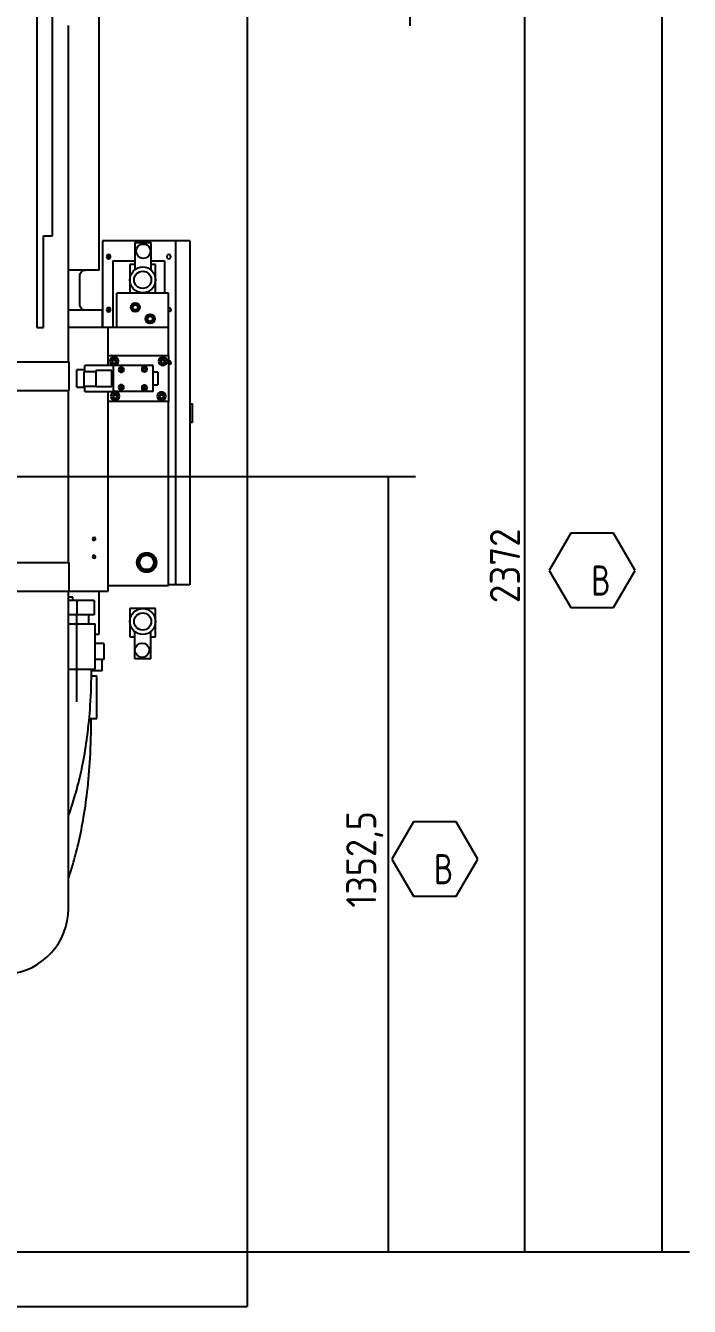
# Model space of a CAD drawing. Header units: millimetres. Extents: x 0 to 1189, y 0 to 841.
# Drawn here: x 614.7 to 691.9, y 472.6 to 621.5 of the extents above; entities that cross this region are included whole.
import ezdxf

# ---------------------------------------------------------------- set-up
doc = ezdxf.new("R2010")
doc.units = ezdxf.units.MM
doc.layers.add('1', color=7, linetype='CONTINUOUS', true_color=0xffffff)
doc.layers.add('2', color=7, linetype='CONTINUOUS', true_color=0xffffff)
doc.styles.add('iso-1', font='isocp.shx')
doc.dimstyles.get("Standard").update_dxf_attribs({"dimtxt": 0.18, "dimasz": 0.18, "dimexe": 0.18, "dimexo": 0.0625, "dimgap": 0.09, "dimtad": 0, "dimtih": 1, "dimtoh": 1, "dimdec": 4, "dimzin": 0, "dimdsep": 46, "dimtxsty": 'Standard', "dimcen": 0.09, "dimadec": 0, "dimazin": 0, "dimtfac": 1, "dimtdec": 4, "dimtofl": 0, "dimtmove": 0, "dimatfit": 3, "dimfxl": 1, "dimtolj": 1, "dimtzin": 0, "dimarcsym": 0})

# ---------------------------------------------------------------- blocks, each defined once
blk = doc.blocks.new('IDSYMBOL10')
at = {"layer": '1', "color": 152, "linetype": 'Continuous'}
for p, q in [((659.8, 528.91), (657.3, 524.58)), ((664.8, 528.91), (659.8, 528.91)), ((667.3, 524.58), (664.8, 528.91)), ((657.3, 524.58), (659.8, 520.25)), ((664.8, 520.25), (667.3, 524.58)), ((659.8, 520.25), (664.8, 520.25))]:
    blk.add_line(p, q, dxfattribs=at)
at = {"layer": '1', "color": 87, "linetype": 'Continuous', "insert": (662.2, 521.65), "char_height": 3.5, "attachment_point": 7, "line_spacing_factor": 0.963855, "style": 'iso-1'}
blk.add_mtext('\\W00.841;B ', dxfattribs=at)
blk = doc.blocks.new('IDSYMBOL11')
at = {"layer": '1', "color": 152, "linetype": 'Continuous'}
for p, q in [((678.11, 562.48), (675.61, 558.15)), ((683.11, 562.48), (678.11, 562.48)), ((685.61, 558.15), (683.11, 562.48)), ((675.61, 558.15), (678.11, 553.82)), ((683.11, 553.82), (685.61, 558.15)), ((678.11, 553.82), (683.11, 553.82))]:
    blk.add_line(p, q, dxfattribs=at)
at = {"layer": '1', "color": 87, "linetype": 'Continuous', "insert": (680.51, 555.22), "char_height": 3.5, "attachment_point": 7, "line_spacing_factor": 0.963855, "style": 'iso-1'}
blk.add_mtext('\\W00.841;B ', dxfattribs=at)
blk = doc.blocks.new('DimnDraft3D1')
at = {"layer": '1', "color": 152, "linetype": 'Continuous', "transparency": 16777216}
for p, q in [((431.36, 637.03), (675.96, 637.03)), ((596.89, 478.9), (675.96, 478.9))]:
    blk.add_line(p, q, dxfattribs=at)
at = {"layer": '1', "color": 27, "linetype": 'Continuous', "transparency": 16777216}
blk.add_line((672.78, 478.9), (672.78, 637.03), dxfattribs=at)
for points in [[(672.78, 637.03), (673.34, 633.86), (672.22, 633.86), (672.78, 637.03)], [(672.78, 478.9), (672.22, 482.08), (673.34, 482.08), (672.78, 478.9)]]:
    blk.add_solid(points, dxfattribs=at)
at = {"layer": '1', "color": 23, "linetype": 'Continuous', "transparency": 16777216, "insert": (672.21, 554.33), "char_height": 3.5, "attachment_point": 7, "rotation": 90, "line_spacing_factor": 0.963855, "style": 'iso-1'}
blk.add_mtext('\\W01.000;2372 ', dxfattribs=at)
blk = doc.blocks.new('DimnDraft3D33')
at = {"layer": '1', "color": 152, "linetype": 'Continuous'}
for p, q in [((506.23, 569.07), (660.05, 569.07)), ((599.56, 478.9), (660.05, 478.9))]:
    blk.add_line(p, q, dxfattribs=at)
at = {"layer": '1', "color": 27, "linetype": 'Continuous'}
blk.add_line((656.87, 569.07), (656.87, 478.9), dxfattribs=at)
for points in [[(656.87, 569.07), (657.43, 565.89), (656.31, 565.89), (656.87, 569.07)], [(656.87, 478.9), (656.31, 482.08), (657.43, 482.08), (656.87, 478.9)]]:
    blk.add_solid(points, dxfattribs=at)
at = {"layer": '1', "color": 23, "linetype": 'Continuous', "insert": (656.3, 518.92), "char_height": 3.5, "attachment_point": 7, "rotation": 90, "line_spacing_factor": 0.963855, "style": 'iso-1'}
blk.add_mtext('\\W00.969;1352,5 ', dxfattribs=at)
blk = doc.blocks.new('DimnDraft3D11')
at = {"layer": '1', "color": 27, "linetype": 'Continuous', "transparency": 16777216}
blk.add_line((659.39, 648.45), (659.39, 621.48), dxfattribs=at)
at = {"layer": '1', "color": 152, "linetype": 'Continuous', "transparency": 16777216}
for p, q in [((442.03, 639.7), (662.57, 639.7)), ((431.36, 637.03), (662.57, 637.03))]:
    blk.add_line(p, q, dxfattribs=at)
at = {"layer": '1', "color": 27, "linetype": 'Continuous', "transparency": 16777216}
for points in [[(659.39, 639.7), (658.83, 642.88), (659.95, 642.88), (659.39, 639.7)], [(659.39, 637.03), (659.95, 633.86), (658.83, 633.86), (659.39, 637.03)]]:
    blk.add_solid(points, dxfattribs=at)
at = {"layer": '1', "color": 23, "linetype": 'Continuous', "transparency": 16777216, "insert": (658.82, 622.35), "char_height": 3.5, "attachment_point": 7, "rotation": 90, "line_spacing_factor": 0.963855, "style": 'iso-1'}
blk.add_mtext('\\W01.000;40 ', dxfattribs=at)
blk = doc.blocks.new('DimnDraft3D12')
at = {"layer": '1', "color": 152, "linetype": 'Continuous', "transparency": 16777216}
for p, q in [((403.26, 799.14), (691.93, 799.14)), ((596.89, 478.9), (691.93, 478.9))]:
    blk.add_line(p, q, dxfattribs=at)
at = {"layer": '1', "color": 27, "linetype": 'Continuous', "transparency": 16777216}
blk.add_line((688.75, 478.9), (688.75, 799.14), dxfattribs=at)
for points in [[(688.75, 799.14), (689.31, 795.97), (688.19, 795.97), (688.75, 799.14)], [(688.75, 478.9), (688.19, 482.08), (689.31, 482.08), (688.75, 478.9)]]:
    blk.add_solid(points, dxfattribs=at)
at = {"layer": '1', "color": 23, "linetype": 'Continuous', "transparency": 16777216, "insert": (688.18, 634.98), "char_height": 3.5, "attachment_point": 7, "rotation": 90, "line_spacing_factor": 0.963855, "style": 'iso-1'}
blk.add_mtext('\\W01.000;4804 ', dxfattribs=at)

msp = doc.modelspace()

# ---------------------------------------------------------------- linework, layer by layer
at = {"layer": '1', "color": 251, "linetype": 'Continuous'}
for p in [(640.45, 805.493), (90.564, 472.551)]:
    msp.add_line(p, (640.45, 472.551), dxfattribs=at)
at = {"layer": '2', "color": 252, "linetype": 'Continuous'}
for p, q in [((623.25, 593.068), (623.25, 654.401)), ((623.25, 593.068), (619.657, 593.068)), ((620.967, 589.068), (620.967, 592.401)), ((625.3, 586.401), (625.3, 590.401)), ((631.3, 590.401), (625.3, 590.401)), ((631.3, 586.401), (631.3, 590.401)), ((623.634, 588.401), (619.657, 588.401)), ((623.634, 586.401), (623.634, 588.401)), ((627.726, 588.801), (627.724, 588.803)), ((624.3, 586.401), (619.657, 586.401)), ((624.3, 583.134), (624.3, 586.401)), ((624.3, 583.134), (624.3, 586.401)), ((631.3, 586.401), (624.3, 586.401)), ((631.3, 583.134), (631.3, 586.401)), ((624.3, 581.964), (624.3, 583.134)), ((624.3, 583.134), (631.3, 583.134)), ((631.3, 583.134), (631.3, 577.801)), ((624.3, 577.801), (624.3, 578.964)), ((631.3, 577.801), (624.3, 577.801)), ((624.3, 555.734), (624.3, 577.801)), ((624.3, 556.401), (624.3, 577.801)), ((631.3, 556.401), (631.3, 577.801)), ((619.757, 555.734), (624.3, 555.734)), ((623.234, 550.734), (623.234, 555.734)), ((624.3, 556.401), (631.3, 556.401)), ((622.774, 550.734), (623.234, 550.734))]:
    msp.add_line(p, q, dxfattribs=at)
at = {"layer": '2', "color": 172, "linetype": 'Continuous'}
for p, q in [((615.967, 650.401), (615.967, 586.401)), ((617.821, 597.068), (617.821, 650.401)), ((616.74, 586.401), (616.74, 597.068)), ((616.74, 597.068), (617.821, 597.068)), ((615.967, 586.401), (616.74, 586.401))]:
    msp.add_line(p, q, dxfattribs=at)
at = {"layer": '2', "color": 60, "linetype": 'Continuous'}
for p, q in [((619.657, 582.4), (619.657, 621.505)), ((632.1, 596.468), (623.634, 596.468)), ((623.634, 596.468), (623.634, 586.401)), ((627.367, 596.268), (627.367, 593.108)), ((627.367, 596.268), (629.234, 596.268)), ((629.234, 596.268), (629.234, 593.108)), ((633.767, 596.468), (632.1, 596.468)), ((632.1, 596.468), (632.1, 556.468)), ((632.1, 596.468), (632.1, 556.468)), ((633.767, 596.468), (633.767, 556.468)), ((624.3, 594.865), (624.3, 594.734)), ((624.434, 594.734), (624.3, 594.734)), ((624.3, 594.734), (624.3, 594.403)), ((624.434, 594.845), (624.434, 594.734)), ((624.434, 594.423), (624.434, 594.734)), ((624.834, 594.134), (624.834, 586.401)), ((624.834, 594.134), (627.367, 594.134)), ((627.367, 593.734), (626.8, 593.734)), ((626.8, 593.734), (626.8, 591.934)), ((629.234, 594.134), (630.834, 594.134)), ((629.8, 593.734), (629.234, 593.734)), ((629.8, 591.934), (629.8, 593.734)), ((630.834, 594.134), (630.834, 590.401)), ((626.8, 591.934), (626.8, 590.401)), ((629.8, 590.401), (629.8, 591.934)), ((624.3, 588.698), (624.3, 588.236)), ((624.434, 588.678), (624.434, 588.256)), ((621.56, 581.464), (620.627, 581.464)), ((620.627, 579.464), (620.627, 581.464)), ((622.827, 581.231), (621.494, 581.231)), ((621.494, 579.564), (621.494, 581.231)), ((624.894, 581.964), (621.56, 581.964)), ((621.56, 581.231), (621.56, 581.964)), ((622.827, 581.398), (622.827, 579.531)), ((624.694, 581.398), (622.827, 581.398)), ((624.694, 579.531), (624.694, 581.398)), ((624.894, 578.964), (624.894, 581.964)), ((629.507, 581.964), (624.894, 581.964)), ((629.507, 578.964), (629.507, 581.964)), ((630.067, 581.198), (629.507, 581.198)), ((630.067, 581.198), (630.067, 579.731)), ((620.627, 579.464), (621.56, 579.464)), ((621.494, 579.564), (622.827, 579.564)), ((621.56, 578.964), (621.56, 579.564)), ((622.827, 579.531), (624.694, 579.531)), ((629.507, 579.731), (630.067, 579.731)), ((619.657, 559.068), (619.657, 579.067)), ((621.56, 578.964), (624.894, 578.964)), ((629.507, 578.964), (624.894, 578.964)), ((633.767, 577.534), (634.1, 577.534)), ((634.1, 577.534), (634.1, 577.468)), ((634.1, 575.468), (634.1, 577.468)), ((633.767, 575.401), (634.1, 575.401)), ((634.1, 575.468), (634.1, 575.401)), ((619.657, 518.838), (619.657, 555.734)), ((632.1, 556.468), (631.3, 556.468)), ((633.767, 556.468), (632.1, 556.468)), ((620.167, 555.034), (619.657, 555.034)), ((620.64, 554.634), (619.657, 554.634)), ((620.167, 554.634), (620.167, 555.034)), ((620.64, 554.634), (620.64, 552.968)), ((622.64, 554.634), (620.64, 554.634)), ((622.64, 554.634), (622.64, 552.968)), ((620.64, 552.968), (619.657, 552.968)), ((622.64, 552.968), (620.64, 552.968)), ((622.044, 551.934), (622.044, 552.968)), ((626.8, 553.734), (626.8, 552.201)), ((629.8, 553.734), (626.8, 553.734)), ((629.8, 552.201), (629.8, 553.734)), ((619.657, 551.934), (622.774, 551.934)), ((622.774, 546.668), (622.774, 551.934)), ((626.8, 552.201), (626.8, 550.401)), ((629.8, 550.401), (629.8, 552.201)), ((623.767, 549.661), (622.774, 549.661)), ((623.767, 549.661), (623.767, 547.794)), ((626.8, 550.401), (627.367, 550.401)), ((627.367, 547.868), (627.367, 551.027)), ((629.234, 547.868), (629.234, 551.027)), ((629.234, 550.401), (629.8, 550.401)), ((619.657, 546.668), (622.774, 546.668)), ((623.767, 547.794), (622.774, 547.794)), ((623.6, 546.461), (623.6, 547.794)), ((629.234, 547.868), (627.367, 547.868)), ((622.307, 545.868), (622.974, 545.868)), ((623.6, 546.461), (622.32, 546.461)), ((622.974, 540.934), (622.974, 545.868)), ((622.081, 540.934), (622.974, 540.934))]:
    msp.add_line(p, q, dxfattribs=at)
at = {"layer": '2', "color": 111, "linetype": 'Continuous'}
for p, q in [((604.656, 582.401), (619.757, 582.401)), ((619.757, 579.068), (619.757, 582.401)), ((604.656, 579.068), (619.757, 579.068)), ((604.656, 559.068), (619.757, 559.068)), ((619.757, 555.734), (619.757, 559.068)), ((604.656, 555.734), (619.757, 555.734))]:
    msp.add_line(p, q, dxfattribs=at)
at = {"layer": '2', "color": 51, "linetype": 'Continuous'}
msp.add_line((620.64, 542.858), (620.64, 553.134), dxfattribs=at)
at = {"layer": '2', "color": 60, "linetype": 'Continuous'}
for centre, radius in [((628.367, 595.268), 0.833), ((628.3, 591.934), 1.5), ((628.3, 591.934), 1), ((625.8, 581.501), 0.138), ((628.5, 581.551), 0.138), ((625.8, 579.434), 0.138), ((628.5, 579.384), 0.138), ((628.3, 552.201), 1.5), ((628.3, 552.201), 1), ((628.234, 548.868), 0.833)]:
    msp.add_circle(centre, radius, dxfattribs=at)
at = {"layer": '2', "color": 60, "linetype": 'Continuous', "extrusion": (0, 0, -1)}
for centre, radius in [((-624.334, 594.634), 0.233), ((-631.334, 594.634), 0.233), ((-624.334, 588.468), 0.233), ((-625.8, 581.501), 0.313), ((-628.5, 581.551), 0.313), ((-625.8, 579.434), 0.313), ((-628.5, 579.384), 0.313)]:
    msp.add_circle(centre, radius, dxfattribs=at)
at = {"layer": '2', "color": 252, "linetype": 'Continuous'}
for centre, radius in [((627.434, 588.734), 0.533), ((627.434, 588.734), 0.347), ((627.434, 588.734), 0.3), ((629.167, 587.401), 0.533), ((629.167, 587.401), 0.347), ((629.167, 587.401), 0.3), ((628.767, 559.068), 1.133), ((628.767, 559.068), 0.925), ((628.767, 559.068), 0.833)]:
    msp.add_circle(centre, radius, dxfattribs=at)
at = {"layer": '2', "color": 252, "linetype": 'Continuous', "extrusion": (0, 0, -1)}
for centre, radius in [((-624.967, 582.468), 0.5), ((-624.967, 582.468), 0.3), ((-624.967, 582.468), 0.227), ((-630.634, 582.468), 0.5), ((-630.634, 582.468), 0.3), ((-630.634, 582.468), 0.227), ((-625.1, 578.401), 0.5), ((-625.1, 578.401), 0.3), ((-625.1, 578.401), 0.227), ((-630.5, 578.401), 0.5), ((-630.5, 578.401), 0.3), ((-630.5, 578.401), 0.227), ((-622.634, 561.801), 0.167), ((-622.634, 559.734), 0.167)]:
    msp.add_circle(centre, radius, dxfattribs=at)
for centre, start, end in [((-621.634, 592.401), 0, 90), ((-621.634, 589.068), 270, 0)]:
    msp.add_arc(centre, 0.667, start, end, dxfattribs=at)
at = {"layer": '2', "color": 252, "linetype": 'Continuous'}
for centre, radius in [((627.434, 588.734), 0.333), ((629.167, 587.401), 0.333), ((628.767, 559.068), 0.9)]:
    msp.add_arc(centre, radius, 75, 345, dxfattribs=at)
at = {"layer": '2', "color": 60, "linetype": 'Continuous', "extrusion": (0, 0, -1)}
for centre, start, end in [((-631.334, 588.468), 90, 278.21811), ((-631.334, 588.468), 81.78747, 90), ((-631.334, 582.301), 90, 278.21811), ((-631.334, 582.301), 81.78747, 90)]:
    msp.add_arc(centre, 0.233, start, end, dxfattribs=at)
at = {"layer": '2', "color": 60, "linetype": 'Continuous'}
msp.add_arc((611.991, 518.838), 7.667, 274.98854, 0, dxfattribs=at)
at = {"layer": '2', "color": 252, "linetype": 'Continuous'}
for points, knots in [([(625.191, 582.431), (625.179, 582.45), (625.165, 582.467), (625.134, 582.499), (625.117, 582.512), (625.079, 582.537), (625.058, 582.547), (625.025, 582.558), (625.014, 582.561), (624.991, 582.564), (624.979, 582.565), (624.955, 582.565), (624.943, 582.564), (624.92, 582.561), (624.909, 582.558), (624.875, 582.547), (624.855, 582.537), (624.827, 582.519), (624.817, 582.512), (624.8, 582.498), (624.792, 582.491), (624.769, 582.467), (624.755, 582.45), (624.743, 582.431)], [0, 0, 0, 0, 0.125, 0.125, 0.25, 0.25, 0.375, 0.375, 0.4375, 0.4375, 0.5, 0.5, 0.5625, 0.5625, 0.625, 0.625, 0.75, 0.75, 0.8125, 0.8125, 0.875, 0.875, 1, 1, 1, 1]), ([(630.857, 582.431), (630.846, 582.45), (630.832, 582.467), (630.801, 582.499), (630.784, 582.512), (630.746, 582.537), (630.725, 582.547), (630.692, 582.558), (630.681, 582.561), (630.657, 582.564), (630.646, 582.565), (630.622, 582.565), (630.61, 582.564), (630.587, 582.561), (630.575, 582.558), (630.542, 582.547), (630.522, 582.537), (630.493, 582.519), (630.484, 582.512), (630.467, 582.498), (630.459, 582.491), (630.435, 582.467), (630.422, 582.45), (630.41, 582.431)], [0, 0, 0, 0, 0.125, 0.125, 0.25, 0.25, 0.375, 0.375, 0.4375, 0.4375, 0.5, 0.5, 0.5625, 0.5625, 0.625, 0.625, 0.75, 0.75, 0.8125, 0.8125, 0.875, 0.875, 1, 1, 1, 1]), ([(625.325, 578.431), (625.311, 578.446), (625.296, 578.46), (625.262, 578.485), (625.244, 578.496), (625.216, 578.509), (625.206, 578.513), (625.186, 578.521), (625.176, 578.524), (625.144, 578.531), (625.123, 578.534), (625.079, 578.534), (625.057, 578.531), (625.025, 578.524), (625.015, 578.521), (624.995, 578.514), (624.985, 578.509), (624.956, 578.496), (624.938, 578.485), (624.905, 578.46), (624.89, 578.446), (624.876, 578.431)], [0, 0, 0, 0, 0.125, 0.125, 0.25, 0.25, 0.3125, 0.3125, 0.375, 0.375, 0.5, 0.5, 0.625, 0.625, 0.6875, 0.6875, 0.75, 0.75, 0.875, 0.875, 1, 1, 1, 1]), ([(630.725, 578.431), (630.711, 578.446), (630.696, 578.46), (630.662, 578.485), (630.644, 578.496), (630.616, 578.509), (630.606, 578.513), (630.586, 578.521), (630.576, 578.524), (630.544, 578.531), (630.523, 578.534), (630.479, 578.534), (630.457, 578.531), (630.425, 578.524), (630.415, 578.521), (630.395, 578.514), (630.385, 578.509), (630.356, 578.496), (630.338, 578.485), (630.305, 578.46), (630.29, 578.446), (630.276, 578.431)], [0, 0, 0, 0, 0.125, 0.125, 0.25, 0.25, 0.3125, 0.3125, 0.375, 0.375, 0.5, 0.5, 0.625, 0.625, 0.6875, 0.6875, 0.75, 0.75, 0.875, 0.875, 1, 1, 1, 1])]:
    msp.add_open_spline(points, degree=3, knots=knots, dxfattribs=at)
at = {"layer": '2', "color": 27, "linetype": 'Continuous'}
for points, knots in [([(619.668, 529.625), (619.812, 530.025), (620.199, 531.16), (620.788, 533.181), (621.395, 535.844), (621.905, 538.977), (622.253, 542.638), (622.338, 545.259), (622.334, 546.668)], [0, 0, 0, 0, 0.0736387, 0.2074917, 0.3641091, 0.5460458, 0.7566155, 1, 1, 1, 1]), ([(619.664, 522.345), (619.841, 522.867), (620.251, 524.157), (620.84, 526.388), (621.417, 529.208), (621.901, 532.565), (622.232, 536.534), (622.313, 539.39), (622.307, 540.934)], [0, 0, 0, 0, 0.0875867, 0.2153555, 0.3668785, 0.5453282, 0.7547188, 1, 1, 1, 1])]:
    msp.add_open_spline(points, degree=3, knots=knots, dxfattribs=at)

# ---------------------------------------------------------------- block references
at = {"layer": '1', "color": 27, "linetype": 'Continuous'}
msp.add_blockref('DimnDraft3D33', (0, 0), dxfattribs=at)
at = {"layer": '1', "color": 152, "linetype": 'Continuous'}
for name in ['IDSYMBOL11', 'IDSYMBOL10']:
    msp.add_blockref(name, (0, 0), dxfattribs=at)

# ---------------------------------------------------------------- dimensions: what is measured, and where the dimension line sits
at = {"layer": '1', "color": 27, "linetype": 'Continuous', "lineweight": -3}
for base, p1, p2, text, override, picture, middle in [((688.752, 799.143), (596.889, 478.901), (403.261, 799.143), '\\C23;4804', {"dimtxt": 3.5, "dimasz": 3.175, "dimexe": 3.175, "dimexo": 1.5875, "dimgap": 1.75, "dimtad": 1, "dimtih": 0, "dimtoh": 0, "dimdec": 0, "dimzin": 8, "dimtxsty": 'iso-1', "dimsah": 1, "dimclrd": 27, "dimclre": 152, "dimclrt": 23, "dimtm": -0.005, "dimtdec": 3, "dimtofl": 1, "dimtmove": 0}, 'DimnDraft3D12', (688.752, 639.022)), ((659.394, 639.701), (431.364, 637.034), (442.031, 639.701), '\\C23;40', {"dimtxt": 3.5, "dimasz": 3.175, "dimexe": 3.175, "dimexo": 1.5875, "dimgap": 1.75, "dimtad": 1, "dimtih": 0, "dimtoh": 0, "dimdec": 2, "dimzin": 8, "dimtxsty": 'iso-1', "dimsah": 1, "dimclrd": 27, "dimclre": 152, "dimclrt": 23, "dimtm": -0.005, "dimtdec": 3, "dimtofl": 1, "dimtmove": 0}, 'DimnDraft3D11', (659.394, 623.699)), ((672.785, 637.034), (596.889, 478.901), (431.364, 637.034), '\\C23;2372', {"dimtxt": 3.5, "dimasz": 3.175, "dimexe": 3.175, "dimexo": 1.5875, "dimgap": 1.75, "dimtad": 1, "dimtih": 0, "dimtoh": 0, "dimdec": 2, "dimzin": 8, "dimtxsty": 'iso-1', "dimsah": 1, "dimclrd": 27, "dimclre": 152, "dimclrt": 23, "dimtm": -0.005, "dimtdec": 3, "dimtofl": 1, "dimtmove": 0}, 'DimnDraft3D1', (672.785, 557.968))]:
    dim = msp.add_linear_dim(base=base, p1=p1, p2=p2, angle=90, text=text, dimstyle='Standard', override=override, dxfattribs=at)
    dim.commit()
    dim.dimension.update_dxf_attribs({"geometry": picture, "text_midpoint": middle, "dimtype": 160})

doc.saveas('drawing.dxf')
